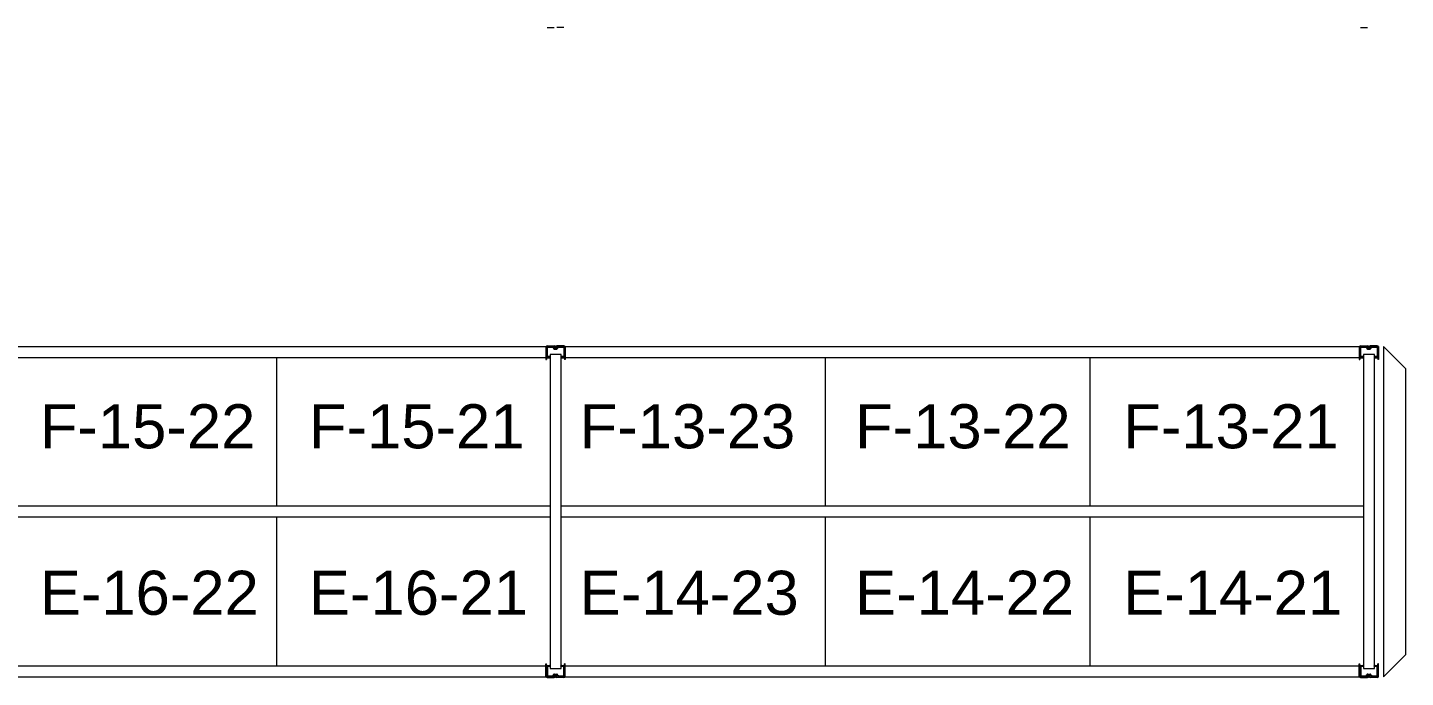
# Model space of a CAD drawing. Header units: inches. Extents: x 2743 to 10591, y -1604 to 5792.
# Drawn here: x 7896.2 to 8146.3, y 3927.9 to 4045.9 of the extents above; entities that cross this region are included whole.
import ezdxf

# ---------------------------------------------------------------- set-up
doc = ezdxf.new("R2010")
doc.units = ezdxf.units.IN
doc.header["$LTSCALE"] = 0.1875
doc.header["$MEASUREMENT"] = 0
for name, color, linetype, lineweight in [('22 Dimension', 7, 'Continuous', 5), ('32 Echelle', 160, 'Continuous', 15), ('33 Poutre', 30, 'Continuous', 15), ('37 Protection', 1, 'Continuous', 15)]:
    doc.layers.add(name, color=color, linetype=linetype, lineweight=lineweight)
doc.styles.add('arial', font='')
doc.styles.get('arial').set_extended_font_data('Arial')

msp = doc.modelspace()

# ---------------------------------------------------------------- hatches: boundary and pattern name
at = {"layer": '32 Echelle'}
for points in [[(7991.02284, 3985.78941), (7991.02284, 3985.97691), (7990.83534, 3985.97691)], [(7991.02284, 3985.78941), (7991.02284, 3985.97691), (7990.83534, 3985.97691)], [(7993.02284, 3985.78941), (7993.02284, 3985.97691), (7993.21034, 3985.97691)], [(7993.02284, 3985.78941), (7993.02284, 3985.97691), (7993.21034, 3985.97691)], [(8138.64784, 3985.78941), (8138.64784, 3985.97691), (8138.46034, 3985.97691)], [(8138.64784, 3985.78941), (8138.64784, 3985.97691), (8138.46034, 3985.97691)], [(8138.64784, 3985.78941), (8138.64784, 3985.97691), (8138.46034, 3985.97691)], [(8140.64784, 3985.78941), (8140.64784, 3985.97691), (8140.83534, 3985.97691)], [(8140.64784, 3985.78941), (8140.64784, 3985.97691), (8140.83534, 3985.97691)], [(8140.64784, 3985.78941), (8140.64784, 3985.97691), (8140.83534, 3985.97691)], [(7991.02284, 3930.16441), (7991.02284, 3929.97691), (7990.83534, 3929.97691)], [(7991.02284, 3930.16441), (7991.02284, 3929.97691), (7990.83534, 3929.97691)], [(7993.02284, 3930.16441), (7993.02284, 3929.97691), (7993.21034, 3929.97691)], [(7993.02284, 3930.16441), (7993.02284, 3929.97691), (7993.21034, 3929.97691)], [(8138.64784, 3930.16441), (8138.64784, 3929.97691), (8138.46034, 3929.97691)], [(8138.64784, 3930.16441), (8138.64784, 3929.97691), (8138.46034, 3929.97691)], [(8138.64784, 3930.16441), (8138.64784, 3929.97691), (8138.46034, 3929.97691)], [(8140.64784, 3930.16441), (8140.64784, 3929.97691), (8140.83534, 3929.97691)], [(8140.64784, 3930.16441), (8140.64784, 3929.97691), (8140.83534, 3929.97691)], [(8140.64784, 3930.16441), (8140.64784, 3929.97691), (8140.83534, 3929.97691)]]:
    msp.add_hatch(color=256, dxfattribs=at).paths.add_polyline_path(points)

# ---------------------------------------------------------------- linework, layer by layer
at = {"layer": '22 Dimension'}
for p, q in [((7941.39784, 3958.97691), (7941.39784, 3985.97691)), ((8041.02284, 3958.97691), (8041.02284, 3985.97691)), ((8089.02284, 3958.97691), (8089.02284, 3985.97691)), ((7991.02284, 3958.97691), (7845.39784, 3958.97691)), ((7991.02284, 3956.97691), (7845.39784, 3956.97691)), ((7941.39784, 3929.97691), (7941.39784, 3956.97691)), ((8138.64784, 3958.97691), (7993.02284, 3958.97691)), ((8138.64784, 3956.97691), (7993.02284, 3956.97691)), ((8041.02284, 3929.97691), (8041.02284, 3956.97691)), ((8089.02284, 3929.97691), (8089.02284, 3956.97691))]:
    msp.add_line(p, q, dxfattribs=at)
at = {"layer": '32 Echelle', "linetype": 'Continuous', "lineweight": 25}
for p, q in [((7990.39788, 3987.79316), (7990.39788, 3986.16066)), ((7990.39788, 3987.79316), (7990.39788, 3986.16066)), ((7990.48788, 3986.16066), (7990.48788, 3987.79316)), ((7990.48788, 3986.16066), (7990.48788, 3987.79316)), ((7991.51047, 3987.97691), (7990.58163, 3987.97691)), ((7991.51047, 3987.97691), (7990.58163, 3987.97691)), ((7990.58163, 3987.88691), (7991.51047, 3987.88691)), ((7990.58163, 3987.88691), (7991.51047, 3987.88691)), ((7991.60012, 3987.82057), (7991.64403, 3987.67693)), ((7991.60012, 3987.82057), (7991.64403, 3987.67693)), ((7991.7301, 3987.70325), (7991.68619, 3987.84688)), ((7991.7301, 3987.70325), (7991.68619, 3987.84688)), ((7992.22592, 3987.63691), (7991.81975, 3987.63691)), ((7992.22592, 3987.63691), (7991.81975, 3987.63691)), ((7991.81975, 3987.54691), (7992.22592, 3987.54691)), ((7991.81975, 3987.54691), (7992.22592, 3987.54691)), ((7992.35949, 3987.84688), (7992.31557, 3987.70325)), ((7992.35949, 3987.84688), (7992.31557, 3987.70325)), ((7992.40164, 3987.67693), (7992.44555, 3987.82057)), ((7992.40164, 3987.67693), (7992.44555, 3987.82057)), ((7993.46404, 3987.97691), (7992.53521, 3987.97691)), ((7993.46404, 3987.97691), (7992.53521, 3987.97691)), ((7992.53521, 3987.88691), (7993.46404, 3987.88691)), ((7992.53521, 3987.88691), (7993.46404, 3987.88691)), ((7993.55779, 3987.79316), (7993.55779, 3986.16066)), ((7993.55779, 3987.79316), (7993.55779, 3986.16066)), ((7993.64779, 3986.16066), (7993.64779, 3987.79316)), ((7993.64779, 3986.16066), (7993.64779, 3987.79316)), ((8138.02288, 3987.79316), (8138.02288, 3986.16066)), ((8138.02288, 3987.79316), (8138.02288, 3986.16066)), ((8138.02288, 3987.79316), (8138.02288, 3986.16066)), ((8138.11288, 3986.16066), (8138.11288, 3987.79316)), ((8138.11288, 3986.16066), (8138.11288, 3987.79316)), ((8138.11288, 3986.16066), (8138.11288, 3987.79316)), ((8139.13547, 3987.97691), (8138.20663, 3987.97691)), ((8139.13547, 3987.97691), (8138.20663, 3987.97691)), ((8139.13547, 3987.97691), (8138.20663, 3987.97691)), ((8138.20663, 3987.88691), (8139.13547, 3987.88691)), ((8138.20663, 3987.88691), (8139.13547, 3987.88691)), ((8138.20663, 3987.88691), (8139.13547, 3987.88691)), ((8139.22512, 3987.82057), (8139.26903, 3987.67693)), ((8139.22512, 3987.82057), (8139.26903, 3987.67693)), ((8139.22512, 3987.82057), (8139.26903, 3987.67693)), ((8139.3551, 3987.70325), (8139.31119, 3987.84688)), ((8139.3551, 3987.70325), (8139.31119, 3987.84688)), ((8139.3551, 3987.70325), (8139.31119, 3987.84688)), ((8139.85092, 3987.63691), (8139.44475, 3987.63691)), ((8139.85092, 3987.63691), (8139.44475, 3987.63691)), ((8139.85092, 3987.63691), (8139.44475, 3987.63691)), ((8139.44475, 3987.54691), (8139.85092, 3987.54691)), ((8139.44475, 3987.54691), (8139.85092, 3987.54691)), ((8139.44475, 3987.54691), (8139.85092, 3987.54691)), ((8139.98449, 3987.84688), (8139.94057, 3987.70325)), ((8139.98449, 3987.84688), (8139.94057, 3987.70325)), ((8139.98449, 3987.84688), (8139.94057, 3987.70325)), ((8140.02664, 3987.67693), (8140.07055, 3987.82057)), ((8140.02664, 3987.67693), (8140.07055, 3987.82057)), ((8140.02664, 3987.67693), (8140.07055, 3987.82057)), ((8141.08904, 3987.97691), (8140.16021, 3987.97691)), ((8141.08904, 3987.97691), (8140.16021, 3987.97691)), ((8141.08904, 3987.97691), (8140.16021, 3987.97691)), ((8140.16021, 3987.88691), (8141.08904, 3987.88691)), ((8140.16021, 3987.88691), (8141.08904, 3987.88691)), ((8140.16021, 3987.88691), (8141.08904, 3987.88691)), ((8141.18279, 3987.79316), (8141.18279, 3986.16066)), ((8141.18279, 3987.79316), (8141.18279, 3986.16066)), ((8141.18279, 3987.79316), (8141.18279, 3986.16066)), ((8141.27279, 3986.16066), (8141.27279, 3987.79316)), ((8141.27279, 3986.16066), (8141.27279, 3987.79316)), ((8141.27279, 3986.16066), (8141.27279, 3987.79316)), ((7990.99788, 3986.06691), (7990.58163, 3986.06691)), ((7990.99788, 3986.06691), (7990.58163, 3986.06691)), ((7990.58163, 3985.97691), (7990.99788, 3985.97691)), ((7990.58163, 3985.97691), (7990.99788, 3985.97691)), ((7990.99788, 3985.97691), (7990.99788, 3986.06691)), ((7990.99788, 3985.97691), (7990.99788, 3986.06691)), ((7993.46404, 3986.06691), (7993.04779, 3986.06691)), ((7993.04779, 3986.06691), (7993.04779, 3985.97691)), ((7993.46404, 3986.06691), (7993.04779, 3986.06691)), ((7993.04779, 3986.06691), (7993.04779, 3985.97691)), ((7993.04779, 3985.97691), (7993.46404, 3985.97691)), ((7993.04779, 3985.97691), (7993.46404, 3985.97691)), ((8138.62288, 3986.06691), (8138.20663, 3986.06691)), ((8138.62288, 3986.06691), (8138.20663, 3986.06691)), ((8138.62288, 3986.06691), (8138.20663, 3986.06691)), ((8138.20663, 3985.97691), (8138.62288, 3985.97691)), ((8138.20663, 3985.97691), (8138.62288, 3985.97691)), ((8138.20663, 3985.97691), (8138.62288, 3985.97691)), ((8138.62288, 3985.97691), (8138.62288, 3986.06691)), ((8138.62288, 3985.97691), (8138.62288, 3986.06691)), ((8138.62288, 3985.97691), (8138.62288, 3986.06691)), ((8141.08904, 3986.06691), (8140.67279, 3986.06691)), ((8140.67279, 3986.06691), (8140.67279, 3985.97691)), ((8141.08904, 3986.06691), (8140.67279, 3986.06691)), ((8140.67279, 3986.06691), (8140.67279, 3985.97691)), ((8141.08904, 3986.06691), (8140.67279, 3986.06691)), ((8140.67279, 3986.06691), (8140.67279, 3985.97691)), ((8140.67279, 3985.97691), (8141.08904, 3985.97691)), ((8140.67279, 3985.97691), (8141.08904, 3985.97691)), ((8140.67279, 3985.97691), (8141.08904, 3985.97691)), ((7990.39788, 3928.16066), (7990.39788, 3929.79316)), ((7990.39788, 3928.16066), (7990.39788, 3929.79316)), ((7990.48788, 3929.79316), (7990.48788, 3928.16066)), ((7990.48788, 3929.79316), (7990.48788, 3928.16066)), ((7990.58163, 3929.97691), (7990.99788, 3929.97691)), ((7990.58163, 3929.97691), (7990.99788, 3929.97691)), ((7990.99788, 3929.88691), (7990.58163, 3929.88691)), ((7990.99788, 3929.88691), (7990.58163, 3929.88691)), ((7990.99788, 3929.97691), (7990.99788, 3929.88691)), ((7990.99788, 3929.97691), (7990.99788, 3929.88691)), ((7993.04779, 3929.97691), (7993.46404, 3929.97691)), ((7993.04779, 3929.88691), (7993.04779, 3929.97691)), ((7993.04779, 3929.97691), (7993.46404, 3929.97691)), ((7993.04779, 3929.88691), (7993.04779, 3929.97691)), ((7993.46404, 3929.88691), (7993.04779, 3929.88691)), ((7993.46404, 3929.88691), (7993.04779, 3929.88691)), ((7993.55779, 3928.16066), (7993.55779, 3929.79316)), ((7993.55779, 3928.16066), (7993.55779, 3929.79316)), ((7993.64779, 3929.79316), (7993.64779, 3928.16066)), ((7993.64779, 3929.79316), (7993.64779, 3928.16066)), ((8138.02288, 3928.16066), (8138.02288, 3929.79316)), ((8138.02288, 3928.16066), (8138.02288, 3929.79316)), ((8138.02288, 3928.16066), (8138.02288, 3929.79316)), ((8138.11288, 3929.79316), (8138.11288, 3928.16066)), ((8138.11288, 3929.79316), (8138.11288, 3928.16066)), ((8138.11288, 3929.79316), (8138.11288, 3928.16066)), ((8138.20663, 3929.97691), (8138.62288, 3929.97691)), ((8138.20663, 3929.97691), (8138.62288, 3929.97691)), ((8138.20663, 3929.97691), (8138.62288, 3929.97691)), ((8138.62288, 3929.88691), (8138.20663, 3929.88691)), ((8138.62288, 3929.88691), (8138.20663, 3929.88691)), ((8138.62288, 3929.88691), (8138.20663, 3929.88691)), ((8138.62288, 3929.97691), (8138.62288, 3929.88691)), ((8138.62288, 3929.97691), (8138.62288, 3929.88691)), ((8138.62288, 3929.97691), (8138.62288, 3929.88691)), ((8140.67279, 3929.97691), (8141.08904, 3929.97691)), ((8140.67279, 3929.88691), (8140.67279, 3929.97691)), ((8140.67279, 3929.97691), (8141.08904, 3929.97691)), ((8140.67279, 3929.88691), (8140.67279, 3929.97691)), ((8140.67279, 3929.97691), (8141.08904, 3929.97691)), ((8140.67279, 3929.88691), (8140.67279, 3929.97691)), ((8141.08904, 3929.88691), (8140.67279, 3929.88691)), ((8141.08904, 3929.88691), (8140.67279, 3929.88691)), ((8141.08904, 3929.88691), (8140.67279, 3929.88691)), ((8141.18279, 3928.16066), (8141.18279, 3929.79316)), ((8141.18279, 3928.16066), (8141.18279, 3929.79316)), ((8141.18279, 3928.16066), (8141.18279, 3929.79316)), ((8141.27279, 3929.79316), (8141.27279, 3928.16066)), ((8141.27279, 3929.79316), (8141.27279, 3928.16066)), ((8141.27279, 3929.79316), (8141.27279, 3928.16066)), ((7990.58163, 3928.06691), (7991.51047, 3928.06691)), ((7990.58163, 3928.06691), (7991.51047, 3928.06691)), ((7991.51047, 3927.97691), (7990.58163, 3927.97691)), ((7991.51047, 3927.97691), (7990.58163, 3927.97691)), ((7991.60012, 3928.13325), (7991.64403, 3928.27688)), ((7991.60012, 3928.13325), (7991.64403, 3928.27688)), ((7991.7301, 3928.25057), (7991.68619, 3928.10693)), ((7991.7301, 3928.25057), (7991.68619, 3928.10693)), ((7991.81975, 3928.40691), (7992.22592, 3928.40691)), ((7991.81975, 3928.40691), (7992.22592, 3928.40691)), ((7992.22592, 3928.31691), (7991.81975, 3928.31691)), ((7992.22592, 3928.31691), (7991.81975, 3928.31691)), ((7992.35949, 3928.10693), (7992.31557, 3928.25057)), ((7992.35949, 3928.10693), (7992.31557, 3928.25057)), ((7992.40164, 3928.27688), (7992.44555, 3928.13325)), ((7992.40164, 3928.27688), (7992.44555, 3928.13325)), ((7992.53521, 3928.06691), (7993.46404, 3928.06691)), ((7992.53521, 3928.06691), (7993.46404, 3928.06691)), ((7993.46404, 3927.97691), (7992.53521, 3927.97691)), ((7993.46404, 3927.97691), (7992.53521, 3927.97691)), ((8138.20663, 3928.06691), (8139.13547, 3928.06691)), ((8138.20663, 3928.06691), (8139.13547, 3928.06691)), ((8138.20663, 3928.06691), (8139.13547, 3928.06691)), ((8139.13547, 3927.97691), (8138.20663, 3927.97691)), ((8139.13547, 3927.97691), (8138.20663, 3927.97691)), ((8139.13547, 3927.97691), (8138.20663, 3927.97691)), ((8139.22512, 3928.13325), (8139.26903, 3928.27688)), ((8139.22512, 3928.13325), (8139.26903, 3928.27688)), ((8139.22512, 3928.13325), (8139.26903, 3928.27688)), ((8139.3551, 3928.25057), (8139.31119, 3928.10693)), ((8139.3551, 3928.25057), (8139.31119, 3928.10693)), ((8139.3551, 3928.25057), (8139.31119, 3928.10693)), ((8139.44475, 3928.40691), (8139.85092, 3928.40691)), ((8139.44475, 3928.40691), (8139.85092, 3928.40691)), ((8139.44475, 3928.40691), (8139.85092, 3928.40691)), ((8139.85092, 3928.31691), (8139.44475, 3928.31691)), ((8139.85092, 3928.31691), (8139.44475, 3928.31691)), ((8139.85092, 3928.31691), (8139.44475, 3928.31691)), ((8139.98449, 3928.10693), (8139.94057, 3928.25057)), ((8139.98449, 3928.10693), (8139.94057, 3928.25057)), ((8139.98449, 3928.10693), (8139.94057, 3928.25057)), ((8140.02664, 3928.27688), (8140.07055, 3928.13325)), ((8140.02664, 3928.27688), (8140.07055, 3928.13325)), ((8140.02664, 3928.27688), (8140.07055, 3928.13325)), ((8140.16021, 3928.06691), (8141.08904, 3928.06691)), ((8140.16021, 3928.06691), (8141.08904, 3928.06691)), ((8140.16021, 3928.06691), (8141.08904, 3928.06691)), ((8141.08904, 3927.97691), (8140.16021, 3927.97691)), ((8141.08904, 3927.97691), (8140.16021, 3927.97691)), ((8141.08904, 3927.97691), (8140.16021, 3927.97691))]:
    msp.add_line(p, q, dxfattribs=at)
at = {"layer": '32 Echelle'}
for p, q in [((7991.02284, 3985.97691), (7990.83534, 3985.97691)), ((7991.02284, 3985.78941), (7990.83534, 3985.97691)), ((7991.02284, 3985.97691), (7990.83534, 3985.97691)), ((7991.02284, 3985.78941), (7990.83534, 3985.97691)), ((7993.02284, 3986.47691), (7991.02284, 3986.47691)), ((7991.02284, 3986.47691), (7991.02284, 3929.47691)), ((7993.02284, 3986.47691), (7991.02284, 3986.47691)), ((7991.02284, 3986.47691), (7991.02284, 3929.47691)), ((7991.02284, 3985.78941), (7991.02284, 3985.97691)), ((7991.02284, 3985.78941), (7991.02284, 3985.97691)), ((7993.02284, 3929.47691), (7993.02284, 3986.47691)), ((7993.02284, 3929.47691), (7993.02284, 3986.47691)), ((7993.02284, 3985.97691), (7993.21034, 3985.97691)), ((7993.02284, 3985.78941), (7993.02284, 3985.97691)), ((7993.02284, 3985.78941), (7993.21034, 3985.97691)), ((7993.02284, 3985.97691), (7993.21034, 3985.97691)), ((7993.02284, 3985.78941), (7993.02284, 3985.97691)), ((7993.02284, 3985.78941), (7993.21034, 3985.97691)), ((8138.64784, 3985.97691), (8138.46034, 3985.97691)), ((8138.64784, 3985.78941), (8138.46034, 3985.97691)), ((8138.64784, 3985.97691), (8138.46034, 3985.97691)), ((8138.64784, 3985.78941), (8138.46034, 3985.97691)), ((8138.64784, 3985.97691), (8138.46034, 3985.97691)), ((8138.64784, 3985.78941), (8138.46034, 3985.97691)), ((8140.64784, 3986.47691), (8138.64784, 3986.47691)), ((8138.64784, 3986.47691), (8138.64784, 3929.47691)), ((8140.64784, 3986.47691), (8138.64784, 3986.47691)), ((8138.64784, 3986.47691), (8138.64784, 3929.47691)), ((8140.64784, 3986.47691), (8138.64784, 3986.47691)), ((8138.64784, 3986.47691), (8138.64784, 3929.47691)), ((8138.64784, 3985.78941), (8138.64784, 3985.97691)), ((8138.64784, 3985.78941), (8138.64784, 3985.97691)), ((8138.64784, 3985.78941), (8138.64784, 3985.97691)), ((8140.64784, 3929.47691), (8140.64784, 3986.47691)), ((8140.64784, 3929.47691), (8140.64784, 3986.47691)), ((8140.64784, 3929.47691), (8140.64784, 3986.47691)), ((8140.64784, 3985.97691), (8140.83534, 3985.97691)), ((8140.64784, 3985.78941), (8140.64784, 3985.97691)), ((8140.64784, 3985.78941), (8140.83534, 3985.97691)), ((8140.64784, 3985.97691), (8140.83534, 3985.97691)), ((8140.64784, 3985.78941), (8140.64784, 3985.97691)), ((8140.64784, 3985.78941), (8140.83534, 3985.97691)), ((8140.64784, 3985.97691), (8140.83534, 3985.97691)), ((8140.64784, 3985.78941), (8140.64784, 3985.97691)), ((8140.64784, 3985.78941), (8140.83534, 3985.97691)), ((7991.02284, 3930.16441), (7990.83534, 3929.97691)), ((7991.02284, 3930.16441), (7990.83534, 3929.97691)), ((7991.02284, 3929.97691), (7990.83534, 3929.97691)), ((7991.02284, 3929.97691), (7990.83534, 3929.97691)), ((7991.02284, 3930.16441), (7991.02284, 3929.97691)), ((7991.02284, 3930.16441), (7991.02284, 3929.97691)), ((7991.02284, 3929.47691), (7993.02284, 3929.47691)), ((7991.02284, 3929.47691), (7993.02284, 3929.47691)), ((7993.02284, 3930.16441), (7993.02284, 3929.97691)), ((7993.02284, 3930.16441), (7993.21034, 3929.97691)), ((7993.02284, 3930.16441), (7993.02284, 3929.97691)), ((7993.02284, 3930.16441), (7993.21034, 3929.97691)), ((7993.02284, 3929.97691), (7993.21034, 3929.97691)), ((7993.02284, 3929.97691), (7993.21034, 3929.97691)), ((8138.64784, 3930.16441), (8138.46034, 3929.97691)), ((8138.64784, 3930.16441), (8138.46034, 3929.97691)), ((8138.64784, 3930.16441), (8138.46034, 3929.97691)), ((8138.64784, 3929.97691), (8138.46034, 3929.97691)), ((8138.64784, 3929.97691), (8138.46034, 3929.97691)), ((8138.64784, 3929.97691), (8138.46034, 3929.97691)), ((8138.64784, 3930.16441), (8138.64784, 3929.97691)), ((8138.64784, 3930.16441), (8138.64784, 3929.97691)), ((8138.64784, 3930.16441), (8138.64784, 3929.97691)), ((8138.64784, 3929.47691), (8140.64784, 3929.47691)), ((8138.64784, 3929.47691), (8140.64784, 3929.47691)), ((8138.64784, 3929.47691), (8140.64784, 3929.47691)), ((8140.64784, 3930.16441), (8140.64784, 3929.97691)), ((8140.64784, 3930.16441), (8140.83534, 3929.97691)), ((8140.64784, 3930.16441), (8140.64784, 3929.97691)), ((8140.64784, 3930.16441), (8140.83534, 3929.97691)), ((8140.64784, 3930.16441), (8140.64784, 3929.97691)), ((8140.64784, 3930.16441), (8140.83534, 3929.97691)), ((8140.64784, 3929.97691), (8140.83534, 3929.97691)), ((8140.64784, 3929.97691), (8140.83534, 3929.97691)), ((8140.64784, 3929.97691), (8140.83534, 3929.97691))]:
    msp.add_line(p, q, dxfattribs=at)
at = {"layer": '32 Echelle', "linetype": 'Continuous', "lineweight": 25}
for centre, radius, start, end in [((7990.58163, 3987.79316), 0.18375, 90, 180), ((7990.58163, 3987.79316), 0.18375, 90, 180), ((7990.58163, 3987.79316), 0.09375, 90, 180), ((7990.58163, 3987.79316), 0.09375, 90, 180), ((7991.51047, 3987.79316), 0.18375, 17, 90), ((7991.51047, 3987.79316), 0.18375, 17, 90), ((7991.51047, 3987.79316), 0.09375, 17, 90), ((7991.51047, 3987.79316), 0.09375, 17, 90), ((7991.81975, 3987.73066), 0.18375, 197, 270), ((7991.81975, 3987.73066), 0.18375, 197, 270), ((7991.81975, 3987.73066), 0.09375, 197, 270), ((7991.81975, 3987.73066), 0.09375, 197, 270), ((7992.22592, 3987.73066), 0.09375, 270, 343), ((7992.22592, 3987.73066), 0.09375, 270, 343), ((7992.22592, 3987.73066), 0.18375, 270, 343), ((7992.22592, 3987.73066), 0.18375, 270, 343), ((7992.53521, 3987.79316), 0.18375, 90, 163), ((7992.53521, 3987.79316), 0.18375, 90, 163), ((7992.53521, 3987.79316), 0.09375, 90, 163), ((7992.53521, 3987.79316), 0.09375, 90, 163), ((7993.46404, 3987.79316), 0.18375, 0, 90), ((7993.46404, 3987.79316), 0.18375, 0, 90), ((7993.46404, 3987.79316), 0.09375, 0, 90), ((7993.46404, 3987.79316), 0.09375, 0, 90), ((8138.20663, 3987.79316), 0.18375, 90, 180), ((8138.20663, 3987.79316), 0.18375, 90, 180), ((8138.20663, 3987.79316), 0.18375, 90, 180), ((8138.20663, 3987.79316), 0.09375, 90, 180), ((8138.20663, 3987.79316), 0.09375, 90, 180), ((8138.20663, 3987.79316), 0.09375, 90, 180), ((8139.13547, 3987.79316), 0.18375, 17, 90), ((8139.13547, 3987.79316), 0.18375, 17, 90), ((8139.13547, 3987.79316), 0.18375, 17, 90), ((8139.13547, 3987.79316), 0.09375, 17, 90), ((8139.13547, 3987.79316), 0.09375, 17, 90), ((8139.13547, 3987.79316), 0.09375, 17, 90), ((8139.44475, 3987.73066), 0.18375, 197, 270), ((8139.44475, 3987.73066), 0.18375, 197, 270), ((8139.44475, 3987.73066), 0.18375, 197, 270), ((8139.44475, 3987.73066), 0.09375, 197, 270), ((8139.44475, 3987.73066), 0.09375, 197, 270), ((8139.44475, 3987.73066), 0.09375, 197, 270), ((8139.85092, 3987.73066), 0.09375, 270, 343), ((8139.85092, 3987.73066), 0.09375, 270, 343), ((8139.85092, 3987.73066), 0.09375, 270, 343), ((8139.85092, 3987.73066), 0.18375, 270, 343), ((8139.85092, 3987.73066), 0.18375, 270, 343), ((8139.85092, 3987.73066), 0.18375, 270, 343), ((8140.16021, 3987.79316), 0.18375, 90, 163), ((8140.16021, 3987.79316), 0.18375, 90, 163), ((8140.16021, 3987.79316), 0.18375, 90, 163), ((8140.16021, 3987.79316), 0.09375, 90, 163), ((8140.16021, 3987.79316), 0.09375, 90, 163), ((8140.16021, 3987.79316), 0.09375, 90, 163), ((8141.08904, 3987.79316), 0.18375, 0, 90), ((8141.08904, 3987.79316), 0.18375, 0, 90), ((8141.08904, 3987.79316), 0.18375, 0, 90), ((8141.08904, 3987.79316), 0.09375, 0, 90), ((8141.08904, 3987.79316), 0.09375, 0, 90), ((8141.08904, 3987.79316), 0.09375, 0, 90), ((7990.58163, 3986.16066), 0.18375, 180, 270), ((7990.58163, 3986.16066), 0.18375, 180, 270), ((7990.58163, 3986.16066), 0.09375, 180, 270), ((7990.58163, 3986.16066), 0.09375, 180, 270), ((7993.46404, 3986.16066), 0.09375, 270, 0), ((7993.46404, 3986.16066), 0.18375, 270, 0), ((7993.46404, 3986.16066), 0.09375, 270, 0), ((7993.46404, 3986.16066), 0.18375, 270, 0), ((8138.20663, 3986.16066), 0.18375, 180, 270), ((8138.20663, 3986.16066), 0.18375, 180, 270), ((8138.20663, 3986.16066), 0.18375, 180, 270), ((8138.20663, 3986.16066), 0.09375, 180, 270), ((8138.20663, 3986.16066), 0.09375, 180, 270), ((8138.20663, 3986.16066), 0.09375, 180, 270), ((8141.08904, 3986.16066), 0.09375, 270, 0), ((8141.08904, 3986.16066), 0.18375, 270, 0), ((8141.08904, 3986.16066), 0.09375, 270, 0), ((8141.08904, 3986.16066), 0.18375, 270, 0), ((8141.08904, 3986.16066), 0.09375, 270, 0), ((8141.08904, 3986.16066), 0.18375, 270, 0), ((7990.58163, 3929.79316), 0.18375, 90, 180), ((7990.58163, 3929.79316), 0.18375, 90, 180), ((7990.58163, 3929.79316), 0.09375, 90, 180), ((7990.58163, 3929.79316), 0.09375, 90, 180), ((7993.46404, 3929.79316), 0.18375, 0, 90), ((7993.46404, 3929.79316), 0.18375, 0, 90), ((7993.46404, 3929.79316), 0.09375, 0, 90), ((7993.46404, 3929.79316), 0.09375, 0, 90), ((8138.20663, 3929.79316), 0.18375, 90, 180), ((8138.20663, 3929.79316), 0.18375, 90, 180), ((8138.20663, 3929.79316), 0.18375, 90, 180), ((8138.20663, 3929.79316), 0.09375, 90, 180), ((8138.20663, 3929.79316), 0.09375, 90, 180), ((8138.20663, 3929.79316), 0.09375, 90, 180), ((8141.08904, 3929.79316), 0.18375, 0, 90), ((8141.08904, 3929.79316), 0.18375, 0, 90), ((8141.08904, 3929.79316), 0.18375, 0, 90), ((8141.08904, 3929.79316), 0.09375, 0, 90), ((8141.08904, 3929.79316), 0.09375, 0, 90), ((8141.08904, 3929.79316), 0.09375, 0, 90), ((7990.58163, 3928.16066), 0.18375, 180, 270), ((7990.58163, 3928.16066), 0.18375, 180, 270), ((7990.58163, 3928.16066), 0.09375, 180, 270), ((7990.58163, 3928.16066), 0.09375, 180, 270), ((7991.51047, 3928.16066), 0.09375, 270, 343), ((7991.51047, 3928.16066), 0.09375, 270, 343), ((7991.51047, 3928.16066), 0.18375, 270, 343), ((7991.51047, 3928.16066), 0.18375, 270, 343), ((7991.81975, 3928.22316), 0.18375, 90, 163), ((7991.81975, 3928.22316), 0.18375, 90, 163), ((7991.81975, 3928.22316), 0.09375, 90, 163), ((7991.81975, 3928.22316), 0.09375, 90, 163), ((7992.22592, 3928.22316), 0.18375, 17, 90), ((7992.22592, 3928.22316), 0.18375, 17, 90), ((7992.22592, 3928.22316), 0.09375, 17, 90), ((7992.22592, 3928.22316), 0.09375, 17, 90), ((7992.53521, 3928.16066), 0.18375, 197, 270), ((7992.53521, 3928.16066), 0.18375, 197, 270), ((7992.53521, 3928.16066), 0.09375, 197, 270), ((7992.53521, 3928.16066), 0.09375, 197, 270), ((7993.46404, 3928.16066), 0.09375, 270, 0), ((7993.46404, 3928.16066), 0.18375, 270, 0), ((7993.46404, 3928.16066), 0.09375, 270, 0), ((7993.46404, 3928.16066), 0.18375, 270, 0), ((8138.20663, 3928.16066), 0.18375, 180, 270), ((8138.20663, 3928.16066), 0.18375, 180, 270), ((8138.20663, 3928.16066), 0.18375, 180, 270), ((8138.20663, 3928.16066), 0.09375, 180, 270), ((8138.20663, 3928.16066), 0.09375, 180, 270), ((8138.20663, 3928.16066), 0.09375, 180, 270), ((8139.13547, 3928.16066), 0.09375, 270, 343), ((8139.13547, 3928.16066), 0.09375, 270, 343), ((8139.13547, 3928.16066), 0.09375, 270, 343), ((8139.13547, 3928.16066), 0.18375, 270, 343), ((8139.13547, 3928.16066), 0.18375, 270, 343), ((8139.13547, 3928.16066), 0.18375, 270, 343), ((8139.44475, 3928.22316), 0.18375, 90, 163), ((8139.44475, 3928.22316), 0.18375, 90, 163), ((8139.44475, 3928.22316), 0.18375, 90, 163), ((8139.44475, 3928.22316), 0.09375, 90, 163), ((8139.44475, 3928.22316), 0.09375, 90, 163), ((8139.44475, 3928.22316), 0.09375, 90, 163), ((8139.85092, 3928.22316), 0.18375, 17, 90), ((8139.85092, 3928.22316), 0.18375, 17, 90), ((8139.85092, 3928.22316), 0.18375, 17, 90), ((8139.85092, 3928.22316), 0.09375, 17, 90), ((8139.85092, 3928.22316), 0.09375, 17, 90), ((8139.85092, 3928.22316), 0.09375, 17, 90), ((8140.16021, 3928.16066), 0.18375, 197, 270), ((8140.16021, 3928.16066), 0.18375, 197, 270), ((8140.16021, 3928.16066), 0.18375, 197, 270), ((8140.16021, 3928.16066), 0.09375, 197, 270), ((8140.16021, 3928.16066), 0.09375, 197, 270), ((8140.16021, 3928.16066), 0.09375, 197, 270), ((8141.08904, 3928.16066), 0.09375, 270, 0), ((8141.08904, 3928.16066), 0.18375, 270, 0), ((8141.08904, 3928.16066), 0.09375, 270, 0), ((8141.08904, 3928.16066), 0.18375, 270, 0), ((8141.08904, 3928.16066), 0.09375, 270, 0), ((8141.08904, 3928.16066), 0.18375, 270, 0)]:
    msp.add_arc(centre, radius, start, end, dxfattribs=at)
at = {"layer": '33 Poutre'}
for p, q in [((7990.51684, 4045.85791), (7991.77884, 4045.85791)), ((7993.52884, 4045.85791), (7992.26684, 4045.85791)), ((8138.14184, 4045.85791), (8139.40384, 4045.85791)), ((8138.14184, 4045.85791), (8139.40384, 4045.85791)), ((7846.14784, 3987.97691), (7990.27284, 3987.97691)), ((7990.27284, 3987.97691), (7990.27284, 3985.97691)), ((7990.27284, 3987.85191), (7990.27284, 3985.59591)), ((7990.39184, 3987.85191), (7990.39184, 3985.59591)), ((7990.51684, 3988.09591), (7991.77884, 3988.09591)), ((7991.77884, 3987.97691), (7990.51684, 3987.97691)), ((7991.90384, 3987.63691), (7991.90384, 3987.85191)), ((7991.90384, 3987.63691), (7992.02284, 3987.63691)), ((7992.02284, 3987.63691), (7992.02284, 3987.85191)), ((7992.02284, 3987.63691), (7992.02284, 3987.85191)), ((7992.14184, 3987.63691), (7992.02284, 3987.63691)), ((7992.14184, 3987.63691), (7992.14184, 3987.85191)), ((7993.52884, 3988.09591), (7992.26684, 3988.09591)), ((7992.26684, 3987.97691), (7993.52884, 3987.97691)), ((7993.65384, 3987.85191), (7993.65384, 3985.59591)), ((7993.77284, 3987.97691), (8137.89784, 3987.97691)), ((7993.77284, 3987.97691), (7993.77284, 3985.97691)), ((7993.77284, 3987.85191), (7993.77284, 3985.59591)), ((8137.89784, 3987.97691), (8137.89784, 3985.97691)), ((8137.89784, 3987.97691), (8137.89784, 3985.97691)), ((8137.89784, 3987.85191), (8137.89784, 3985.59591)), ((8137.89784, 3987.85191), (8137.89784, 3985.59591)), ((8138.01684, 3987.85191), (8138.01684, 3985.59591)), ((8138.01684, 3987.85191), (8138.01684, 3985.59591)), ((8138.14184, 3988.09591), (8139.40384, 3988.09591)), ((8138.14184, 3988.09591), (8139.40384, 3988.09591)), ((8139.40384, 3987.97691), (8138.14184, 3987.97691)), ((8139.40384, 3987.97691), (8138.14184, 3987.97691)), ((8139.52884, 3987.63691), (8139.52884, 3987.85191)), ((8139.52884, 3987.63691), (8139.52884, 3987.85191)), ((8139.52884, 3987.63691), (8139.64784, 3987.63691)), ((8139.52884, 3987.63691), (8139.64784, 3987.63691)), ((8139.64784, 3987.63691), (8139.64784, 3987.85191)), ((8139.64784, 3987.63691), (8139.64784, 3987.85191)), ((8139.64784, 3987.63691), (8139.64784, 3987.85191)), ((8139.76684, 3987.63691), (8139.64784, 3987.63691)), ((8139.76684, 3987.63691), (8139.76684, 3987.85191)), ((8141.15384, 3988.09591), (8139.89184, 3988.09591)), ((8139.89184, 3987.97691), (8141.15384, 3987.97691)), ((8141.27884, 3987.85191), (8141.27884, 3985.59591)), ((8141.39784, 3987.97691), (8141.39784, 3985.97691)), ((8141.39784, 3987.85191), (8141.39784, 3985.59591)), ((7846.14784, 3985.97691), (7990.27284, 3985.97691)), ((7990.27284, 3985.59591), (7990.39184, 3985.59591)), ((7993.77284, 3985.59591), (7993.65384, 3985.59591)), ((7993.77284, 3985.97691), (8137.89784, 3985.97691)), ((8137.89784, 3985.59591), (8138.01684, 3985.59591)), ((8137.89784, 3985.59591), (8138.01684, 3985.59591)), ((8141.39784, 3985.59591), (8141.27884, 3985.59591)), ((7846.14784, 3929.97691), (7990.27284, 3929.97691)), ((7990.27284, 3928.10191), (7990.27284, 3930.35791)), ((7990.27284, 3930.35791), (7990.39184, 3930.35791)), ((7990.27284, 3927.97691), (7990.27284, 3929.97691)), ((7990.39184, 3928.10191), (7990.39184, 3930.35791)), ((7993.77284, 3930.35791), (7993.65384, 3930.35791)), ((7993.65384, 3928.10191), (7993.65384, 3930.35791)), ((7993.77284, 3928.10191), (7993.77284, 3930.35791)), ((7993.77284, 3929.97691), (8137.89784, 3929.97691)), ((7993.77284, 3927.97691), (7993.77284, 3929.97691)), ((8137.89784, 3928.10191), (8137.89784, 3930.35791)), ((8137.89784, 3930.35791), (8138.01684, 3930.35791)), ((8137.89784, 3928.10191), (8137.89784, 3930.35791)), ((8137.89784, 3930.35791), (8138.01684, 3930.35791)), ((8137.89784, 3927.97691), (8137.89784, 3929.97691)), ((8137.89784, 3927.97691), (8137.89784, 3929.97691)), ((8138.01684, 3928.10191), (8138.01684, 3930.35791)), ((8138.01684, 3928.10191), (8138.01684, 3930.35791)), ((8141.39784, 3930.35791), (8141.27884, 3930.35791)), ((8141.27884, 3928.10191), (8141.27884, 3930.35791)), ((8141.39784, 3928.10191), (8141.39784, 3930.35791)), ((8141.39784, 3927.97691), (8141.39784, 3929.97691)), ((7846.14784, 3927.97691), (7990.27284, 3927.97691)), ((7991.77884, 3927.97691), (7990.51684, 3927.97691)), ((7990.51684, 3927.85791), (7991.77884, 3927.85791)), ((7991.90384, 3928.31691), (7991.90384, 3928.10191)), ((7991.90384, 3928.31691), (7992.02284, 3928.31691)), ((7992.02284, 3928.31691), (7992.02284, 3928.10191)), ((7992.02284, 3928.31691), (7992.02284, 3928.10191)), ((7992.14184, 3928.31691), (7992.02284, 3928.31691)), ((7992.14184, 3928.31691), (7992.14184, 3928.10191)), ((7992.26684, 3927.97691), (7993.52884, 3927.97691)), ((7993.52884, 3927.85791), (7992.26684, 3927.85791)), ((7993.77284, 3927.97691), (8137.89784, 3927.97691)), ((8139.40384, 3927.97691), (8138.14184, 3927.97691)), ((8139.40384, 3927.97691), (8138.14184, 3927.97691)), ((8138.14184, 3927.85791), (8139.40384, 3927.85791)), ((8138.14184, 3927.85791), (8139.40384, 3927.85791)), ((8139.52884, 3928.31691), (8139.52884, 3928.10191)), ((8139.52884, 3928.31691), (8139.64784, 3928.31691)), ((8139.52884, 3928.31691), (8139.52884, 3928.10191)), ((8139.52884, 3928.31691), (8139.64784, 3928.31691)), ((8139.64784, 3928.31691), (8139.64784, 3928.10191)), ((8139.76684, 3928.31691), (8139.64784, 3928.31691)), ((8139.64784, 3928.31691), (8139.64784, 3928.10191)), ((8139.64784, 3928.31691), (8139.64784, 3928.10191)), ((8139.76684, 3928.31691), (8139.76684, 3928.10191)), ((8139.89184, 3927.97691), (8141.15384, 3927.97691)), ((8141.15384, 3927.85791), (8139.89184, 3927.85791))]:
    msp.add_line(p, q, dxfattribs=at)
for centre, radius, start, end in [((7990.51684, 3987.85191), 0.244, 90, 180), ((7990.51684, 3987.85191), 0.125, 90, 180), ((7991.77884, 3987.85191), 0.244, 0, 90), ((7991.77884, 3987.85191), 0.125, 0, 90), ((7992.26684, 3987.85191), 0.244, 90, 180), ((7992.26684, 3987.85191), 0.125, 90, 180), ((7993.52884, 3987.85191), 0.244, 0, 90), ((7993.52884, 3987.85191), 0.125, 0, 90), ((8138.14184, 3987.85191), 0.244, 90, 180), ((8138.14184, 3987.85191), 0.244, 90, 180), ((8138.14184, 3987.85191), 0.125, 90, 180), ((8138.14184, 3987.85191), 0.125, 90, 180), ((8139.40384, 3987.85191), 0.244, 0, 90), ((8139.40384, 3987.85191), 0.244, 0, 90), ((8139.40384, 3987.85191), 0.125, 0, 90), ((8139.40384, 3987.85191), 0.125, 0, 90), ((8139.89184, 3987.85191), 0.244, 90, 180), ((8139.89184, 3987.85191), 0.125, 90, 180), ((8141.15384, 3987.85191), 0.244, 0, 90), ((8141.15384, 3987.85191), 0.125, 0, 90), ((7990.51684, 3928.10191), 0.244, 180, 270), ((7990.51684, 3928.10191), 0.125, 180, 270), ((7991.77884, 3928.10191), 0.125, 270, 0), ((7991.77884, 3928.10191), 0.244, 270, 0), ((7992.26684, 3928.10191), 0.244, 180, 270), ((7992.26684, 3928.10191), 0.125, 180, 270), ((7993.52884, 3928.10191), 0.244, 270, 0), ((7993.52884, 3928.10191), 0.125, 270, 0), ((8138.14184, 3928.10191), 0.244, 180, 270), ((8138.14184, 3928.10191), 0.244, 180, 270), ((8138.14184, 3928.10191), 0.125, 180, 270), ((8138.14184, 3928.10191), 0.125, 180, 270), ((8139.40384, 3928.10191), 0.125, 270, 0), ((8139.40384, 3928.10191), 0.244, 270, 0), ((8139.40384, 3928.10191), 0.125, 270, 0), ((8139.40384, 3928.10191), 0.244, 270, 0), ((8139.89184, 3928.10191), 0.244, 180, 270), ((8139.89184, 3928.10191), 0.125, 180, 270), ((8141.15384, 3928.10191), 0.244, 270, 0), ((8141.15384, 3928.10191), 0.125, 270, 0)]:
    msp.add_arc(centre, radius, start, end, dxfattribs=at)
at = {"layer": '37 Protection'}
for p, q in [((8142.27279, 3987.97691), (8142.27279, 3927.97691)), ((8142.27279, 3987.97691), (8146.27279, 3983.97691)), ((8146.27279, 3983.97691), (8146.27279, 3931.97691)), ((8142.27279, 3927.97691), (8146.27279, 3931.97691))]:
    msp.add_line(p, q, dxfattribs=at)

# ---------------------------------------------------------------- texts
at = {"layer": '22 Dimension', "char_height": 8, "attachment_point": 1, "style": 'arial'}
for s, insert in [('{\\fArial Unicode MS|b0|i0|c0|p2;\\C8;F-15-22}', (7898.39874, 3977.45686)), ('{\\fArial Unicode MS|b0|i0|c0|p2;\\C8;F-15-21}', (7947.25154, 3977.45686)), ('{\\fArial Unicode MS|b0|i0|c0|p2;\\C8;F-13-23}', (7996.39617, 3977.45686)), ('{\\fArial Unicode MS|b0|i0|c0|p2;\\C8;F-13-22}', (8046.37638, 3977.45686)), ('{\\fArial Unicode MS|b0|i0|c0|p2;\\C8;F-13-21}', (8095.04133, 3977.45686)), ('{\\fArial Unicode MS|b0|i0|c0|p2;\\C8;E-16-22}', (7898.39874, 3947.23307)), ('{\\fArial Unicode MS|b0|i0|c0|p2;\\C8;E-16-21}', (7947.25154, 3947.23307)), ('{\\fArial Unicode MS|b0|i0|c0|p2;\\C8;E-14-23}', (7996.39617, 3947.23307)), ('{\\fArial Unicode MS|b0|i0|c0|p2;\\C8;E-14-22}', (8046.37638, 3947.23307)), ('{\\fArial Unicode MS|b0|i0|c0|p2;\\C8;E-14-21}', (8095.04133, 3947.23307))]:
    msp.add_mtext_dynamic_manual_height_columns(s, width=68.8901007, gutter_width=5, heights=[0], dxfattribs=dict(at, insert=insert))

doc.saveas('drawing.dxf')
